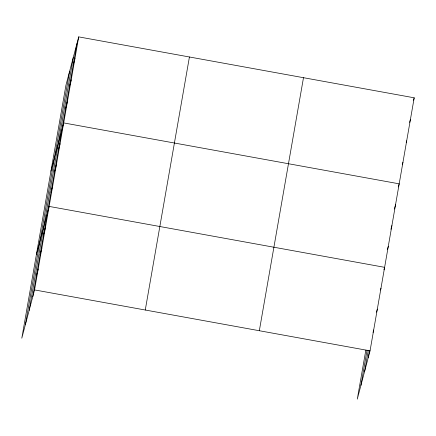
<?xml version="1.0" encoding="UTF-8"?>
<svg xmlns="http://www.w3.org/2000/svg" width="436" height="436" viewBox="0 0 436 436"><rect width="100%" height="100%" fill="white"/><g stroke="black" fill="none" stroke-linecap="round" stroke-linejoin="round"><path stroke-width="0.65" d="M25.413 324.509L69.569 71.482M29.141 310.416L73.297 57.383M32.755 296.731L76.91 43.704M78.714 36.88L65.956 85.167L21.8 338.194L34.558 289.913L78.714 36.88L414.2 97.806L370.044 350.833L357.286 399.12L365.826 350.195M145.27 310.018L189.426 56.985M259.333 330.728L303.489 77.701M360.899 385.435L367.047 350.212M364.627 371.336L368.267 350.462M368.24 357.656L369.494 350.479M73.161 65.209L74.959 58.391M69.406 86.715L71.21 79.897M65.651 108.226L67.455 101.403M50.941 171.195L63.7 122.914L399.185 183.834L398.368 186.935M58.255 150.605L60.059 143.787M54.614 171.484L56.413 164.661M50.968 192.358L52.772 185.534M36.373 254.695L49.126 206.413L384.617 267.333L383.958 269.813M43.682 234.105L45.486 227.287M40.041 254.984L41.845 248.16M36.401 275.857L38.199 269.034M413.546 100.285L414.2 97.806M409.627 122.412L410.445 119.311M406.199 142.681L406.695 140.823M402.286 164.808L402.94 162.328M394.395 209.051L395.545 204.713M390.918 229.303L391.899 225.586M387.441 249.561L388.258 246.46M380.481 290.071L380.971 288.212M376.508 312.187L377.331 309.086M373.031 332.439L373.685 329.959M34.558 289.913L370.044 350.833"/></g></svg>
